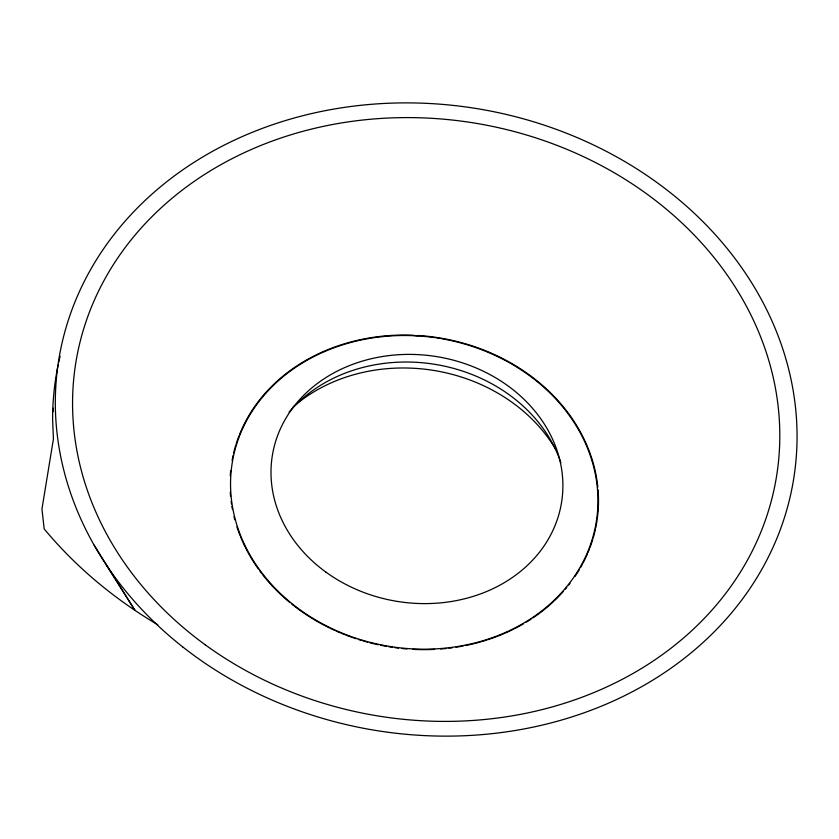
<?xml version="1.0" encoding="UTF-8"?>
<svg xmlns="http://www.w3.org/2000/svg" width="839" height="839" viewBox="0 0 839 839"><rect width="100%" height="100%" fill="white"/><g stroke="black" fill="none" stroke-linecap="round" stroke-linejoin="round"><path stroke-width="1.26" d="M434.728 337.635A184.391 156.033 9.3 0 0 417.937 335.925L411.918 335.17A184.937 156.494 9.3 0 0 239.514 434.539M53.224 408.184L52.595 412.012L53.161 409.946M59.496 358.725L60.146 356.323M441.88 338.767A184.391 156.033 9.3 0 1 563.766 590.163A184.391 156.033 9.3 0 1 251.448 557.474A184.391 156.033 9.3 0 1 411.928 335.631L417.937 335.925M105.672 563.955L134.974 610.373L94.157 545.224M157.753 624.709A426.013 360.487 9.3 0 1 44.173 528.895L41.95 509.021L53.434 438.912L52.626 420.119A372.254 315.003 9.3 0 1 58.122 365.017M58.646 362.5A372.254 315.003 9.3 0 1 59.202 359.983M435.923 337.802A184.391 156.033 9.3 0 1 440.695 338.557M597.032 520.484A184.937 156.494 9.3 0 1 595.68 528.046M595.407 529.294A184.937 156.494 9.3 0 1 593.183 537.988M592.816 539.215A184.937 156.494 9.3 0 1 589.922 547.731M589.46 548.937A184.937 156.494 9.3 0 1 588.013 552.523M587.51 553.709A184.937 156.494 9.3 0 1 583.032 563.053M582.423 564.196A184.937 156.494 9.3 0 1 580.525 567.615M579.204 569.859A184.937 156.494 9.3 0 1 574.977 576.487M570.038 583.325A184.937 156.494 9.3 0 1 568.737 584.993M566.734 587.478A184.937 156.494 9.3 0 1 565.371 589.104M563.273 591.526A184.937 156.494 9.3 0 1 554.306 600.797M553.52 601.542A184.937 156.494 9.3 0 1 532.933 617.903M531.077 619.14A184.937 156.494 9.3 0 1 526.357 622.119M523.463 623.838A184.937 156.494 9.3 0 1 514.538 628.694M513.52 629.198A184.937 156.494 9.3 0 1 509.43 631.18M508.392 631.662A184.937 156.494 9.3 0 1 488.025 639.643M486.914 640A184.937 156.494 9.3 0 1 482.456 641.374M481.334 641.699A184.937 156.494 9.3 0 1 475.682 643.23M474.549 643.523A184.937 156.494 9.3 0 1 465.351 645.59M463.034 646.04A184.937 156.494 9.3 0 1 456.017 647.236M452.483 647.739A184.937 156.494 9.3 0 1 448.938 648.19M446.568 648.453A184.937 156.494 9.3 0 1 440.611 649.008M434.633 649.386A184.937 156.494 9.3 0 1 412.966 649.355M406.936 648.956A184.937 156.494 9.3 0 1 402.122 648.526M398.515 648.128A184.937 156.494 9.3 0 1 394.917 647.666M392.516 647.33A184.937 156.494 9.3 0 1 388.929 646.775M386.548 646.366A184.937 156.494 9.3 0 1 380.602 645.243M378.232 644.74A184.937 156.494 9.3 0 1 375.872 644.216M374.687 643.953A184.937 156.494 9.3 0 1 369.989 642.8M367.66 642.181A184.937 156.494 9.3 0 1 363.004 640.881M361.85 640.535A184.937 156.494 9.3 0 1 358.389 639.475M356.093 638.731A184.937 156.494 9.3 0 1 352.674 637.577M351.541 637.179A184.937 156.494 9.3 0 1 345.909 635.092M344.787 634.662A184.937 156.494 9.3 0 1 341.452 633.309M340.34 632.858A184.937 156.494 9.3 0 1 335.946 630.959M334.855 630.467A184.937 156.494 9.3 0 1 330.535 628.442M329.465 627.929A184.937 156.494 9.3 0 1 325.207 625.789M324.158 625.244A184.937 156.494 9.3 0 1 313.838 619.455M312.832 618.846A184.937 156.494 9.3 0 1 291.804 604.122M290.011 602.664A184.937 156.494 9.3 0 1 262.366 574.327M261.684 573.446A184.937 156.494 9.3 0 1 259.681 570.782M258.381 568.989A184.937 156.494 9.3 0 1 247.914 552.314M247.4 551.359A184.937 156.494 9.3 0 1 245.408 547.521M244.936 546.556A184.937 156.494 9.3 0 1 243.09 542.676M242.649 541.7A184.937 156.494 9.3 0 1 240.541 536.782M240.143 535.796A184.937 156.494 9.3 0 1 236.902 526.819M234.794 519.75A184.937 156.494 9.3 0 1 234.008 516.709M232.351 509.053A184.937 156.494 9.3 0 1 231.9 506.494M231.491 503.924A184.937 156.494 9.3 0 1 231.134 501.355M230.568 496.216A184.937 156.494 9.3 0 1 230.264 492.357M230.264 475.661A184.937 156.494 9.3 0 1 230.673 470.553M232.099 460.401A184.937 156.494 9.3 0 1 233.106 455.388M233.672 452.882A184.937 156.494 9.3 0 1 235.686 445.467M236.063 444.24A184.937 156.494 9.3 0 1 239.042 435.745M417.948 335.464A184.937 156.494 9.3 0 1 597.819 487.176M598.06 489.756A184.937 156.494 9.3 0 1 597.221 519.215M289.056 412.169A153.222 129.657 9.3 0 1 439.059 365.059A153.222 129.657 9.3 0 1 560.851 462.729M293.178 406.905A162.556 137.554 9.3 0 1 555.607 449.169M182.661 646.859A372.254 315.003 9.3 0 0 790.191 496.667A372.254 315.003 9.3 0 0 305.7 114.985A372.254 315.003 9.3 0 0 182.661 646.859M205.324 644.866A354.939 300.352 9.3 0 0 775.781 480.789A354.939 300.352 9.3 0 0 297.436 132.845A354.939 300.352 9.3 0 0 205.324 644.866M325.784 572.02A146.5 123.973 9.3 0 0 561.239 504.302A146.5 123.973 9.3 0 0 363.801 360.686A146.5 123.973 9.3 0 0 325.784 572.02"/></g></svg>
